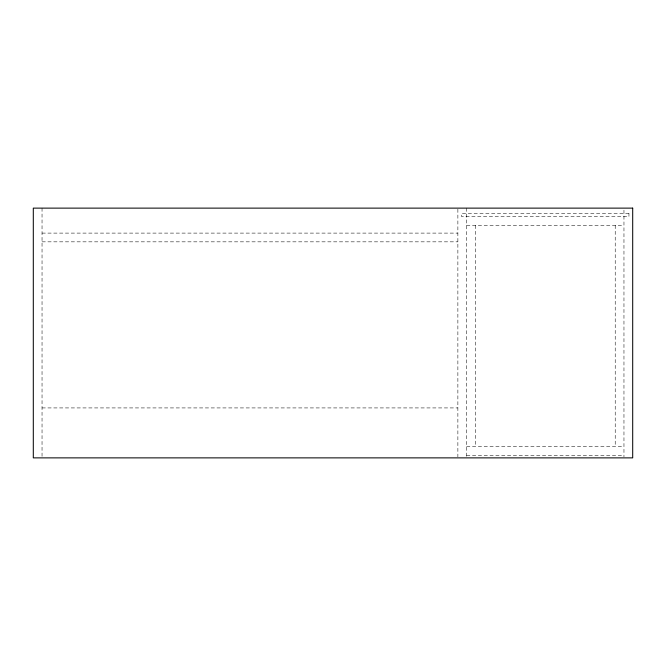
<?xml version="1.0" encoding="UTF-8"?>
<svg xmlns="http://www.w3.org/2000/svg" width="666" height="666" viewBox="0 0 666 666"><rect width="100%" height="100%" fill="white"/><g stroke="black" fill="none" stroke-linecap="round" stroke-linejoin="round"><path stroke-width="0.5" stroke-dasharray="3.33 2.5" d="M466.616 225.358L623.959 225.358M42.041 233.1L457.875 233.1M42.041 241.841L457.875 241.841M42.041 407.925L457.875 407.925M466.616 446.636L623.959 446.636M466.616 455.377L623.959 455.377M623.959 210.206L623.959 456.834M615.217 225.358L615.217 446.636M475.358 225.358L475.358 446.636M466.616 208.125L466.616 456.834M457.875 209.166L457.875 456.834M42.041 208.125L42.041 457.875M628.954 213.37L461.621 213.37L461.621 216.617L628.954 216.617L628.954 213.37"/><path stroke-width="1" d="M632.7 208.125L33.3 208.125L33.3 457.875L632.7 457.875L632.7 208.125"/></g></svg>
